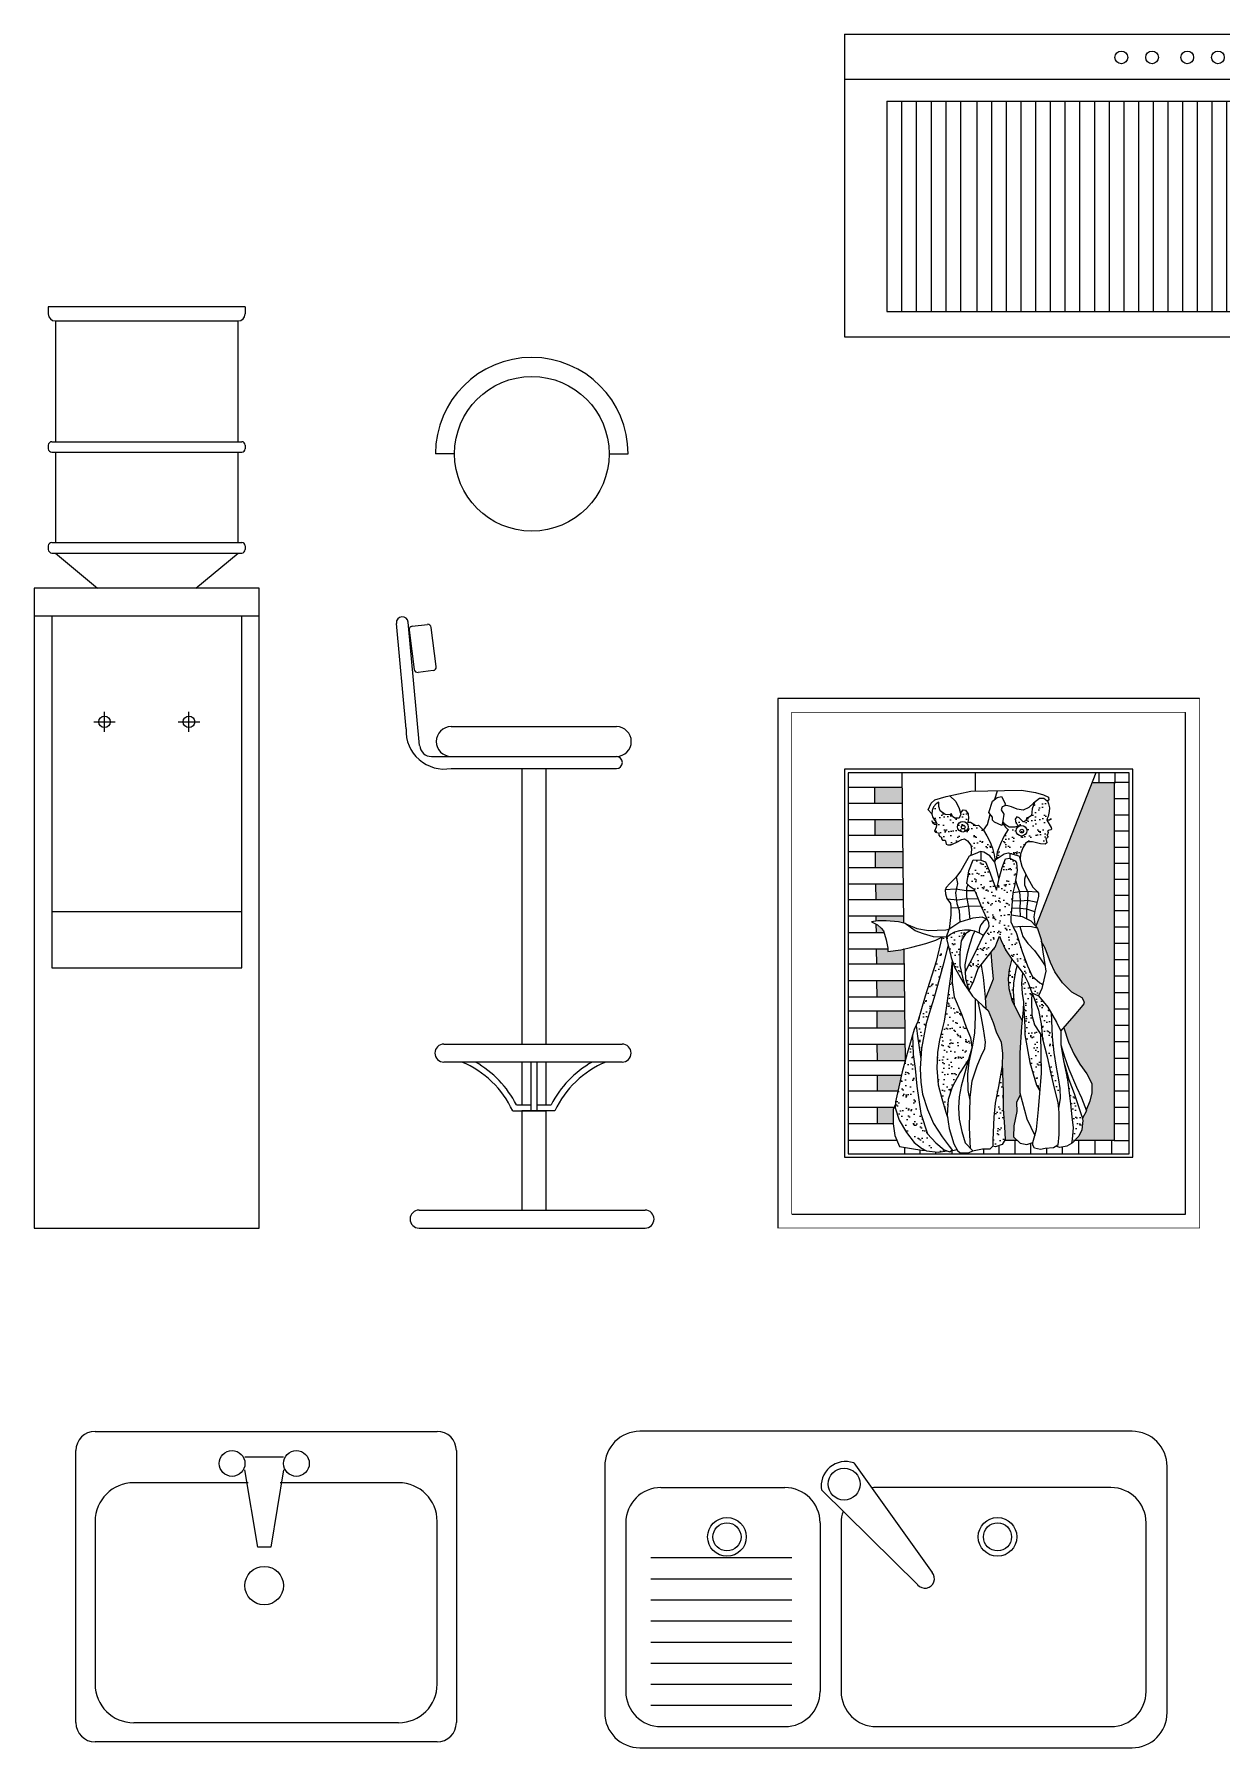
# Model space of a CAD drawing. Header units: millimetres. Extents: x 351279 to 387190, y -1289537 to -1277077.
# Drawn here: x 362639 to 364328, y -1282506 to -1280069 of the extents above; entities that cross this region are included whole.
import ezdxf

# ---------------------------------------------------------------- set-up
doc = ezdxf.new("R2010")
doc.units = ezdxf.units.MM
doc.header["$LTSCALE"] = 20
for name, color, linetype in [('3', 3, 'Continuous'), ('7', 35, 'Continuous'), ('LAYER1', 5, 'Continuous')]:
    doc.layers.add(name, color=color, linetype=linetype)

# ---------------------------------------------------------------- blocks, each defined once
blk = doc.blocks.new('ewqrewqttt')
at = {"layer": 'LAYER1', "color": 8}
for p, q in [((80867.3, 46342.7), (80853.4, 46492.8)), ((80886.5, 46318.9), (80870.4, 46494.4)), ((80871.7, 46483.2), (80878.7, 46427.4)), ((80876, 46488.8), (80897.5, 46491.4)), ((80910, 46431.3), (80903, 46487.1)), ((80905.7, 46425.7), (80884.2, 46423)), ((80931.4, 46345.9), (81166.4, 46345.9)), ((80903.5, 46303.4), (81166.4, 46303.4)), ((80931.4, 46303.4), (81166.4, 46303.4)), ((80931.4, 46286.4), (81166.4, 46286.4)), ((81031.9, 46286.4), (81031.9, 45894.5)), ((81065.9, 46286.4), (81065.9, 45894.5)), ((80921.1, 45894.5), (81174.5, 45894.5)), ((80921.1, 45869), (81174.5, 45869)), ((81031.9, 45869), (81031.9, 45808)), ((81045, 45799.5), (81045, 45869)), ((81053.5, 45799.5), (81053.5, 45869)), ((81065.9, 45869), (81065.9, 45808)), ((81018.9, 45799.5), (81065.9, 45799.5)), ((81024.2, 45808), (81045, 45808)), ((81079, 45799.5), (81031.9, 45799.5)), ((81031.9, 45799.5), (81031.9, 45658.3)), ((81053.5, 45808), (81073.7, 45808)), ((81065.9, 45799.5), (81065.9, 45658.3)), ((80885.7, 45658.3), (81207.1, 45658.3)), ((80885.7, 45632.8), (81207.1, 45632.8))]:
    blk.add_line(p, q, dxfattribs=at)
for centre, radius, start, end in [((80861.9, 46493.6), 8.5, 5.2661, 185.2661), ((80876.6, 46483.8), 4.96, 97.1206, 187.1206), ((80898.1, 46486.5), 4.96, 7.1206, 97.1206), ((80883.6, 46428), 4.96, 187.1206, 277.1206), ((80905.1, 46430.6), 4.96, 277.1206, 7.1206), ((80921.6, 46340), 54.4, 177.1496, 280.3865), ((80931.4, 46324.7), 21.2, 90, 270), ((80931.4, 46324.7), 21.2, 90, 270), ((81166.4, 46324.7), 21.2, 270, 90), ((80903.5, 46320.4), 17, 185.2661, 270), ((81166.4, 46294.9), 8.5, 270, 90), ((80921.1, 45881.7), 12.8, 90, 270), ((81174.5, 45881.7), 12.8, 270, 90), ((80893.9, 45741.8), 137.6, 24.7792, 67.4997), ((80893.9, 45741.8), 146.1, 26.9303, 60.4752), ((81203.9, 45741.8), 146.1, 119.5248, 153.0697), ((81203.9, 45741.8), 137.6, 112.5003, 155.2208), ((80885.7, 45645.6), 12.8, 90, 270), ((81207.1, 45645.6), 12.8, 270, 90)]:
    blk.add_arc(centre, radius, start, end, dxfattribs=at)
blk = doc.blocks.new('rewtrewtry')
at = {"layer": '3'}
h = blk.add_hatch(dxfattribs=at)
h.set_pattern_fill('AR-SAND', color=8, scale=5, style=0)
h.set_pattern_definition([(37.5, (81654.441, 46194.2775), (-0.314967, 9.63412), [0, -7.6, 0, -8.5, 0, -8.125]), (7.5, (81654.441, 46194.278), (8.84888, 14.11073), [0, -4.1, 0, -6.85, 0, -2.625]), (327.5, (81648.291, 46194.2775), (15.57071, 0.028295), [0, -2.5, 0, -9, 0, -11.75]), (317.5, (81648.29, 46194.278), (15.03063, 4.38838), [0, -1.25, 0, -5.9, 0, -6.75])])
h.paths.add_polyline_path([(82447.4, 46690.2), (82449.7, 46687), (82455, 46671.2), (82455.3, 46669), (82460.8, 46659), (82468.2, 46638.4), (82474.5, 46625.2), (82485.6, 46609.4), (82498.8, 46596.2), (82513.6, 46588.3), (82515.7, 46584.1), (82516.8, 46580.4), (82514.6, 46577.7), (82502, 46562.4), (82487.1, 46545.5), (82493.9, 46525), (82501.7, 46508.4), (82510.3, 46493.7), (82519.8, 46479.9), (82524.7, 46471), (82527, 46466.1), (82527.3, 46453.2), (82524.4, 46441.4), (82519.2, 46428.3), (82519.4, 46427.7), (82513.6, 46416.2), (82514.1, 46413.5), (82513, 46400.3), (82508.8, 46391.3), (82503.3, 46385.4), (82558.9, 46385.4), (82558.9, 46894.5), (82527.3, 46894.5)])
h.paths.add_polyline_path([(82391.2, 46539.6), (82398, 46524.9), (82400.3, 46509.1), (82399.8, 46495.2), (82401.1, 46454.1), (82401.1, 46430.4), (82402.7, 46404.5), (82403.8, 46385.4), (82421, 46385.4), (82415.9, 46390.3), (82416.4, 46406.1), (82420.6, 46426.7), (82420.1, 46439.3), (82425.5, 46450.7), (82424.8, 46453.1), (82424.8, 46510.1), (82427, 46547), (82427.9, 46555.3), (82425.9, 46560.2), (82413.8, 46583.4), (82409, 46601.4), (82407.9, 46615.1), (82409.5, 46628.3), (82413.3, 46643.7), (82404.4, 46656.5), (82398.1, 46669.8), (82395.6, 46676.1), (82393.2, 46668.8), (82389.7, 46660.4), (82385.5, 46654.8), (82383.7, 46652.6), (82385, 46634.7), (82386.7, 46614.9), (82383.3, 46606.4), (82375.6, 46586.5), (82376.6, 46573.1), (82379.9, 46570.2), (82386.7, 46553.2)])
h.paths.add_polyline_path([(82244.6, 46408.8), (82244.6, 46429.3), (82245.7, 46432.1), (82221.7, 46432.1), (82221.7, 46408.8)])
h.paths.add_polyline_path([(82256.5, 46477.9), (82221.6, 46477.9), (82221.6, 46455.4), (82251.4, 46455.4)])
h.paths.add_polyline_path([(82261.3, 46498.5), (82261.1, 46521.9), (82221.5, 46521.9), (82221.6, 46498.5)])
h.paths.add_polyline_path([(82260.8, 46545.2), (82260.6, 46569.4), (82221.4, 46569.4), (82221.5, 46545.2)])
h.paths.add_polyline_path([(82221, 46612.5), (82221.2, 46589.2), (82260.4, 46589.2), (82260.1, 46612.5)])
h.paths.add_polyline_path([(82237.2, 46654.1), (82237.2, 46657.4), (82220.5, 46657.4), (82220.7, 46635.9), (82259.9, 46635.9), (82259.7, 46657.4), (82259.5, 46657.4), (82255.5, 46656.4)])
h.paths.add_polyline_path([(82219.9, 46704.1), (82220, 46697.3), (82222.9, 46697.8), (82234.5, 46697.8), (82252.3, 46696.4), (82259.3, 46694.4), (82259.2, 46704.1)])
h.paths.add_polyline_path([(82220.2, 46680.7), (82231.7, 46680.7), (82230.9, 46683.5), (82227.4, 46687.1), (82222.5, 46692), (82220.1, 46693.2)])
h.paths.add_polyline_path([(82219.4, 46749.8), (82219.7, 46727.4), (82258.9, 46727.4), (82258.7, 46749.8)])
h.paths.add_polyline_path([(82258.4, 46773.2), (82258.2, 46795.6), (82218.9, 46795.6), (82219.2, 46773.2)])
h.paths.add_polyline_path([(82218.4, 46841.4), (82218.6, 46819), (82258, 46819), (82257.7, 46841.4)])
h.paths.add_polyline_path([(82257.5, 46864.7), (82257.2, 46887.3), (82217.9, 46887.3), (82218.1, 46864.7)])
h = blk.add_hatch(dxfattribs=at)
h.set_pattern_fill('AR-SAND', color=8, scale=8.333333, style=0)
h.set_pattern_definition([(37.5, (81527.376, 45235.964), (-0.524945, 16.056865), [0, -12.66667, 0, -14.16667, 0, -13.54167]), (7.5, (81527.376, 45235.964), (14.74814, 23.51788), [0, -6.83333, 0, -11.41667, 0, -4.375]), (327.5, (81517.126, 45235.964), (25.95118, 0.04716), [0, -4.16667, 0, -15, 0, -19.58333]), (317.5, (81517.126, 45235.964), (25.05106, 7.31396), [0, -2.08333, 0, -9.83333, 0, -11.25])])
h.paths.add_polyline_path([(82319, 46811.5), (82319.6, 46809.1), (82320, 46806.9), (82322.4, 46805.6), (82326.6, 46805.8), (82334.4, 46809.3), (82342, 46813.5), (82346, 46814.5), (82350.1, 46811.5), (82354.9, 46805.2), (82356.2, 46799.1), (82355.2, 46790.7), (82361.1, 46793.2), (82369.1, 46796.4), (82369.1, 46796.2), (82373.6, 46795.4), (82382, 46790), (82389, 46781.3), (82389.5, 46783.2), (82388.2, 46791.4), (82385.8, 46801.1), (82382.4, 46809.7), (82377.7, 46818.7), (82373.1, 46826.7), (82366, 46833.8), (82362, 46833.3), (82354.4, 46838.2), (82350.8, 46838.2), (82351.7, 46843.1), (82351.3, 46849.8), (82347.3, 46855.1), (82344.2, 46855.6), (82340.2, 46850.7), (82340.6, 46849.4), (82338.4, 46843.6), (82332.1, 46843.6), (82329, 46846.2), (82327.7, 46849.8), (82325.4, 46848.5), (82318.3, 46848.9), (82311.6, 46854.3), (82309.4, 46860.5), (82309.4, 46866.3), (82305.5, 46864), (82302, 46860), (82300, 46854.4), (82299.6, 46849.4), (82300.9, 46844.8), (82303.3, 46840.7), (82305.9, 46837.8), (82306.1, 46837.2, 0.000103), (82306.1, 46837.2, -0.000103), (82306.1, 46837.2), (82306.5, 46835.9), (82305.5, 46830.9), (82303.5, 46825.2), (82304.8, 46823.7), (82306.8, 46823.3), (82309.2, 46822.6), (82309.4, 46821.7), (82309.4, 46819.3), (82310.9, 46817.6), (82313.5, 46816.7), (82313.5, 46814.3), (82314.6, 46812.4), (82317.4, 46812.6), (82318.3, 46812.2)])
h.paths.add_polyline_path([(82397.2, 46807.1), (82392.7, 46795.5), (82390.9, 46785.1), (82402.4, 46793.1), (82407.9, 46794.5), (82423.1, 46790), (82424.1, 46788.2), (82425.1, 46784.7), (82425.6, 46792.3), (82429.1, 46801.7), (82432.7, 46807.8), (82435.7, 46810.1), (82442.6, 46810.1), (82454.2, 46807.1), (82460.8, 46806.5), (82462.9, 46808.4), (82461.9, 46814.8), (82464.2, 46815.7), (82464.4, 46817.6), (82463, 46819.3), (82464.7, 46821.3), (82465.1, 46823.2), (82464, 46824.5), (82464.9, 46826), (82468.8, 46827.1), (82469.8, 46828.2), (82469.4, 46830.3), (82463, 46840.8), (82463.6, 46843.4), (82464.9, 46846), (82466.6, 46853), (82466.8, 46858.4), (82465.4, 46864.1), (82464.1, 46868.4), (82463.6, 46868.1), (82459.1, 46871.6), (82452.9, 46871.6), (82445.6, 46866.2), (82442.2, 46856.9), (82441.3, 46847.6), (82436.4, 46844), (82434.6, 46844), (82433.3, 46840), (82429.7, 46838.7), (82423.9, 46844), (82420.4, 46845.4), (82418.1, 46842.2), (82419, 46836.9), (82422.6, 46832.9), (82417.7, 46830.7), (82409.7, 46831.1), (82403.9, 46834.7), (82401.2, 46838.2), (82399.9, 46836.4), (82404.3, 46830.7), (82407.4, 46828), (82408.3, 46827.5), (82402.5, 46818.6)])
h.paths.add_polyline_path([(82419.5, 46825.8, -1), (82434.6, 46825.8, -1)], flags=16)
h.paths.add_polyline_path([(82424.8, 46825.3, -1), (82430.2, 46825.3, -1)], flags=0)
h.paths.add_polyline_path([(82359.6, 46742.2), (82362.7, 46736.6), (82370.4, 46717.8), (82380.6, 46695), (82380.9, 46690.1), (82379.2, 46685.6), (82372.2, 46675.4), (82360.6, 46651), (82347.1, 46624.6), (82347.6, 46615.5), (82352.3, 46598), (82352.4, 46597.8), (82359.2, 46612.5), (82365.5, 46630), (82371.5, 46637.3), (82385.5, 46654.8), (82389.7, 46660.4), (82393.2, 46668.8), (82395.6, 46676.1), (82398.1, 46669.8), (82404.4, 46656.5), (82414.5, 46641.9), (82422.2, 46632.4), (82431.3, 46619.8), (82436.6, 46609.3), (82441.9, 46595.2), (82451.3, 46590.9), (82456, 46601.5), (82457.3, 46607.2), (82453.4, 46609.7), (82442.2, 46619.1), (82435.5, 46633.5), (82428.2, 46654.1), (82419.4, 46681), (82417, 46684.9), (82411.7, 46696.4), (82412.1, 46702), (82413.1, 46713.2), (82414.9, 46738.2), (82415, 46738.2), (82417.3, 46747.1), (82420.8, 46769.5), (82420.1, 46780), (82418, 46783.2), (82410.3, 46786.6), (82404.4, 46786), (82399.5, 46773.7), (82395.6, 46759.7), (82391.4, 46741.5), (82386.9, 46753.8), (82381.3, 46769.2), (82376, 46781.4), (82369.1, 46783.8), (82358.5, 46784.5), (82352.2, 46768.8), (82349.4, 46751), (82354, 46746.1)])
h.paths.add_polyline_path([(82327.3, 46645.4), (82331.8, 46631.9), (82343.7, 46610.9), (82346.7, 46606.3), (82343.1, 46617.7), (82339.2, 46634.1), (82339.2, 46652.8), (82341.4, 46669.2), (82347.6, 46679.4), (82355.2, 46684.4, 0.224142), (82320.2, 46674.2)])
h.paths.add_polyline_path([(82289.9, 46590.6), (82279.7, 46554.4), (82277.4, 46549.3), (82279.2, 46533.9), (82281.4, 46517.7), (82283.9, 46501.4), (82284.8, 46515.9), (82291.6, 46551.5), (82295.6, 46565.7), (82302.4, 46587.2), (82307.5, 46605.8), (82316.5, 46638.6), (82322.8, 46663.4), (82320.1, 46674.6), (82314.9, 46674.7), (82313.6, 46674.1), (82305.8, 46639.8)])
h.paths.add_polyline_path([(82348.2, 46546.4), (82342, 46564), (82331.2, 46589.4), (82328.4, 46609.8), (82328.4, 46640.3), (82326.7, 46622.2), (82319.9, 46573.6), (82317.1, 46554.9), (82310.3, 46528.3), (82307.5, 46510.2), (82306.9, 46488.2), (82308.6, 46464.4), (82313.7, 46445.2), (82319.3, 46425.4), (82322.2, 46417.1), (82321.6, 46421.4), (82322.7, 46443.5), (82328.4, 46461), (82339.2, 46481.4), (82351.6, 46500.6), (82356.5, 46518), (82354.4, 46531.7)])
h.paths.add_polyline_path([(82278, 46462.7), (82275.7, 46487.6), (82272.9, 46507.4), (82272.3, 46535.3), (82264.4, 46509.1), (82257.6, 46483.1), (82248, 46440.1), (82247.4, 46431.6), (82253.1, 46414.1), (82263.3, 46396.5), (82274.6, 46382.4), (82284.8, 46374.5), (82292.2, 46370.5), (82308.6, 46368.8), (82321.3, 46370.7), (82317.1, 46372.2), (82305.2, 46381.8), (82293.3, 46394.8), (82283.7, 46423.7)])
h.paths.add_polyline_path([(82401.1, 46430.4), (82401.1, 46454.1), (82399.8, 46495.2), (82399.7, 46492.1), (82394.6, 46462.1), (82389.5, 46438.4), (82387.8, 46418.6), (82386.1, 46385.8), (82386.1, 46377.1), (82390, 46376.5), (82399.5, 46379.7), (82403.7, 46386.6), (82402.7, 46404.5)])
h.paths.add_polyline_path([(82454.4, 46536.7), (82452.8, 46539.1), (82445.4, 46549.7), (82441.7, 46563.4), (82441.2, 46582.9), (82441.7, 46595.6), (82436.6, 46609.3), (82431.3, 46619.8), (82428.5, 46623.8), (82427, 46608.8), (82428, 46594.5), (82430.1, 46582.4), (82430, 46579.9), (82431.7, 46547), (82431.7, 46535.4), (82439.1, 46496.3), (82448.6, 46464.1), (82453.4, 46455.6), (82455.5, 46481)])
h.paths.add_polyline_path([(82407.9, 46615.1), (82409, 46601.4), (82413.8, 46583.4), (82416.8, 46577.5), (82415.3, 46597.7), (82415.9, 46609.3), (82419, 46627.8), (82421, 46634), (82414.5, 46641.9), (82413.3, 46643.7), (82409.5, 46628.3)])
h.paths.add_polyline_path([(82469.2, 46567.1), (82464.5, 46575.1), (82451.3, 46590.9), (82442.3, 46595), (82451.3, 46570.8), (82454.9, 46551.2), (82457.1, 46530.1), (82463.4, 46504.3), (82468.7, 46480), (82474, 46457.8), (82478.7, 46439.3), (82479.6, 46431.1), (82481.9, 46445.1), (82481.4, 46459.4), (82479.2, 46474.2), (82476.6, 46489.5), (82472.9, 46510.6), (82470.8, 46532.8)])
h.paths.add_polyline_path([(82500.4, 46403.5), (82499.3, 46387.1), (82498.5, 46382.2), (82499.8, 46381.8), (82508.8, 46391.3), (82513, 46400.3), (82514.1, 46413.5), (82513, 46419.3), (82502, 46452), (82494.6, 46472.1), (82486.6, 46498.5), (82492.4, 46472.1), (82496.7, 46437.2), (82498.8, 46418.8)])
at = {"layer": '3', "color": 8}
for p, q in [((82257.2, 46887.3), (82180.9, 46887.3)), ((82580.4, 46894.3), (82558.9, 46894.3)), ((82257.5, 46864.7), (82180.4, 46864.7)), ((82580.4, 46871.4), (82558.9, 46871.4)), ((82257.7, 46841.4), (82180.4, 46841.4)), ((82580.4, 46848.1), (82558.9, 46848.1)), ((82258, 46819), (82180.4, 46819)), ((82580.4, 46825.2), (82558.9, 46825.2)), ((82258.2, 46795.6), (82180.4, 46795.6)), ((82580.4, 46801.9), (82558.9, 46801.9)), ((82258.4, 46773.2), (82180.4, 46773.2)), ((82580.4, 46779), (82558.9, 46779)), ((82258.7, 46749.8), (82180.4, 46749.8)), ((82580.4, 46756.5), (82558.9, 46756.5)), ((82258.9, 46727.4), (82180.4, 46727.4)), ((82580.4, 46733.6), (82558.9, 46733.6)), ((82259.2, 46704.1), (82180.4, 46704.1)), ((82580.4, 46712.1), (82558.9, 46712.1)), ((82231.7, 46680.7), (82180.4, 46680.7)), ((82580.4, 46688.8), (82558.9, 46688.8)), ((82580.4, 46665.4), (82558.9, 46665.4)), ((82237.2, 46657.4), (82180.4, 46657.4)), ((82259.7, 46657.4), (82259.5, 46657.4)), ((82580.4, 46642.1), (82558.9, 46642.1)), ((82259.9, 46635.9), (82180.4, 46635.9)), ((82580.4, 46618.8), (82558.9, 46618.8)), ((82260.1, 46612.5), (82180.4, 46612.5)), ((82580.4, 46595.4), (82558.9, 46595.4)), ((82260.4, 46589.2), (82180.4, 46589.2)), ((82260.6, 46569.4), (82180.4, 46569.4)), ((82580.4, 46572.1), (82558.9, 46572.1)), ((82260.8, 46545.2), (82180.4, 46545.2)), ((82580.4, 46548.8), (82558.9, 46548.8)), ((82261.1, 46521.9), (82180.4, 46521.9)), ((82580.4, 46525.4), (82558.9, 46525.4)), ((82261.3, 46498.5), (82180.4, 46498.5)), ((82580.4, 46502.1), (82558.9, 46502.1)), ((82256.5, 46477.9), (82180.4, 46477.9)), ((82580.4, 46478.8), (82558.9, 46478.8)), ((82251.4, 46455.4), (82180.4, 46455.4)), ((82580.4, 46455.4), (82558.9, 46455.4)), ((82245.7, 46432.1), (82180.4, 46432.1)), ((82580.4, 46432.1), (82558.9, 46432.1)), ((82244.6, 46408.8), (82180.4, 46408.8)), ((82580.4, 46408.8), (82558.9, 46408.8))]:
    blk.add_line(p, q, dxfattribs=at)
for points in [[(82175.4, 46361.4), (82585.4, 46361.4), (82585.4, 46913.4), (82175.4, 46913.4)], [(82180.4, 46366.4), (82580.4, 46366.4), (82580.4, 46908.4), (82180.4, 46908.4)]]:
    blk.add_lwpolyline(points, close=True, dxfattribs=at)
for points in [[(82217.9, 46887.3), (82218.1, 46864.7)], [(82257, 46908.4), (82259.3, 46694.4)], [(82361.3, 46908.4), (82361.3, 46882)], [(82532.8, 46908.4), (82447.4, 46690.2)], [(82527.3, 46894.5), (82558.9, 46894.5), (82558.9, 46385.4), (82503.3, 46385.4)], [(82537.2, 46907.7), (82537.2, 46894.5)], [(82560, 46907.7), (82560, 46893.5)], [(82299.6, 46849.8), (82294.3, 46855.6), (82298.7, 46864.9), (82303.6, 46869.8), (82320.1, 46874.7), (82354.9, 46881.9), (82427, 46883.6), (82447.1, 46880.1), (82458.2, 46877), (82465.4, 46873.4), (82466.2, 46869.4), (82465.4, 46869.4), (82463.6, 46868.1), (82459.1, 46871.6), (82452.9, 46871.6), (82444, 46864.9), (82437.7, 46858.7), (82429.3, 46855.1), (82420.8, 46856.5), (82412.8, 46859.6), (82406.1, 46861.8), (82403.4, 46861.4)], [(82309.4, 46866.3), (82305.5, 46864), (82302, 46860), (82300, 46854.4), (82299.6, 46849.4), (82300.9, 46844.8), (82303.3, 46840.7), (82305.9, 46837.8), (82306.5, 46835.9), (82305.5, 46830.9), (82303.5, 46825.2), (82304.8, 46823.7), (82306.8, 46823.3), (82309.2, 46822.6), (82309.4, 46821.7), (82309.4, 46819.3), (82310.9, 46817.6), (82313.5, 46816.7), (82313.5, 46814.3), (82314.6, 46812.4), (82317.4, 46812.6), (82318.3, 46812.2), (82319, 46811.5), (82319.6, 46809.1), (82320, 46806.9), (82322.4, 46805.6), (82326.6, 46805.8), (82334.4, 46809.3), (82342, 46813.5), (82346, 46814.5), (82350.1, 46811.5), (82354.9, 46805.2), (82356.2, 46799.1), (82355.2, 46790.7)], [(82325.4, 46875.6), (82333.5, 46867.6), (82338.4, 46857.4), (82340.6, 46849.4), (82338.4, 46843.6), (82332.1, 46843.6), (82329, 46846.2), (82327.7, 46849.8), (82325.4, 46848.5), (82318.3, 46848.9), (82311.6, 46854.3), (82309.4, 46860.5), (82309.4, 46866.3)], [(82403.4, 46861.4), (82399.4, 46860), (82398.1, 46855.6), (82402.1, 46849.4), (82400.7, 46840), (82399, 46833.3), (82388.7, 46838.2), (82386, 46840.9), (82386, 46844.9), (82380.7, 46851.6), (82386, 46868.1), (82392.3, 46873), (82398.5, 46874.7), (82403.9, 46864.5), (82403.4, 46861.4)], [(82392.3, 46881.9), (82388.6, 46870.1)], [(82445.6, 46866.2), (82442.2, 46856.9), (82441.3, 46847.6), (82436.4, 46844), (82434.6, 46844), (82433.3, 46840), (82429.7, 46838.7), (82423.9, 46844), (82420.4, 46845.4), (82418.1, 46842.2), (82419, 46836.9), (82422.6, 46832.9), (82417.7, 46830.7), (82409.7, 46831.1), (82403.9, 46834.7), (82401.2, 46838.2), (82399.9, 46836.4), (82404.3, 46830.7), (82407.4, 46828), (82408.3, 46827.5), (82402.5, 46818.6), (82397.2, 46807.1), (82392.7, 46795.5), (82390.9, 46785.1)], [(82464.1, 46868.4), (82465.4, 46864.1), (82466.8, 46858.4), (82466.6, 46853), (82464.9, 46846), (82463.6, 46843.4), (82463, 46840.8), (82469.4, 46830.3), (82469.8, 46828.2), (82468.8, 46827.1), (82464.9, 46826), (82464, 46824.5), (82465.1, 46823.2), (82464.7, 46821.3), (82463, 46819.3), (82464.4, 46817.6), (82464.2, 46815.7), (82461.9, 46814.8), (82462.9, 46808.4), (82460.8, 46806.5), (82454.2, 46807.1), (82442.6, 46810.1), (82435.7, 46810.1), (82432.7, 46807.8), (82429.1, 46801.7), (82425.6, 46792.3), (82425.1, 46784.7)], [(82218.4, 46841.4), (82218.6, 46819)], [(82340.2, 46850.7), (82344.2, 46855.6), (82347.3, 46855.1), (82351.3, 46849.8), (82351.7, 46843.1), (82350.8, 46838.2), (82354.4, 46838.2), (82362, 46833.3), (82366, 46833.8), (82373.1, 46826.7), (82378.9, 46834.7), (82382.5, 46848.9)], [(82373.1, 46826.7), (82377.7, 46818.7), (82382.4, 46809.7), (82385.8, 46801.1), (82388.2, 46791.4), (82389.5, 46783.2)], [(82218.9, 46795.6), (82219.2, 46773.2)], [(82395.1, 46757.1), (82389.2, 46781.1), (82382, 46790), (82373.6, 46795.4), (82368.7, 46796.3), (82361.1, 46793.2), (82352.6, 46789.6), (82346.8, 46779.8), (82340.6, 46768.7), (82333, 46758.9), (82325.4, 46750.9), (82320.1, 46745.1), (82318.3, 46741.5), (82318.8, 46736.2), (82321, 46729.5), (82326.3, 46722.4), (82326.8, 46717), (82326.8, 46706.3), (82324.2, 46685.7)], [(82369.1, 46796.2), (82369.1, 46783.8)], [(82389, 46781.3), (82389.8, 46784.3), (82402.4, 46793.1), (82407.9, 46794.5), (82423.1, 46790), (82424.1, 46788.2), (82427.8, 46775.2), (82433.9, 46762.4), (82443.4, 46745.6), (82449.5, 46739.3), (82451.3, 46736.9), (82451.5, 46732.4), (82447.5, 46717.4), (82445.9, 46712.1), (82444.8, 46703.4), (82446.3, 46692.9), (82447.4, 46690.2)], [(82410.5, 46793.7), (82410.3, 46786.6)], [(82347.1, 46624.6), (82360.6, 46651), (82372.2, 46675.4), (82379.2, 46685.6), (82380.9, 46690.1), (82380.6, 46695), (82370.4, 46717.8), (82362.7, 46736.6), (82359.6, 46742.2), (82354, 46746.1), (82349.4, 46751), (82352.2, 46768.8), (82358.5, 46784.5), (82369.1, 46783.8), (82376, 46781.4), (82381.3, 46769.2), (82386.9, 46753.8), (82391.4, 46741.5), (82395.6, 46759.7), (82399.5, 46773.7), (82404.4, 46786), (82410.3, 46786.6), (82418, 46783.2), (82420.1, 46780), (82420.8, 46769.5), (82417.3, 46747.1), (82414.9, 46737.7), (82413.1, 46713.2), (82412.1, 46702), (82411.7, 46696.4), (82417, 46684.9), (82419.4, 46681), (82428.2, 46654.1), (82435.5, 46633.5), (82442.2, 46619.1), (82453.4, 46609.7), (82457.3, 46607.2)], [(82433.3, 46763.4), (82431.5, 46757), (82431.5, 46749), (82436.1, 46737.9), (82435.7, 46726.3), (82434.3, 46714.4), (82434.3, 46700.6)], [(82219.4, 46749.8), (82219.7, 46727.4)], [(82318.7, 46742.3), (82333.4, 46743.2), (82349, 46741), (82360.3, 46741)], [(82334.2, 46760.4), (82336.1, 46750.8), (82333, 46737.4), (82335.2, 46722.3), (82338.3, 46712.5), (82339.2, 46696)], [(82351, 46749.3), (82349, 46744.1), (82349, 46731.7), (82351.7, 46717), (82353.5, 46699.6)], [(82415, 46738.2), (82424.6, 46739.5), (82435.3, 46739.9), (82449.7, 46738.7)], [(82418.6, 46755.3), (82421.1, 46748), (82424.2, 46738.7), (82425.4, 46726.5), (82424.6, 46714.8), (82425, 46704.2)], [(82321.4, 46729), (82336.1, 46727.6), (82349.5, 46729.4), (82365.9, 46728.9)], [(82326.8, 46716), (82337, 46716.5), (82351.7, 46719.2), (82370.1, 46718.7)], [(82413.3, 46716), (82424.6, 46715.6), (82434.1, 46714.8), (82445.7, 46711)], [(82414.1, 46726.7), (82425.6, 46726.1), (82435.9, 46727.1), (82449.3, 46724.2)], [(82378, 46700), (82371.3, 46703.1), (82357.9, 46701.3), (82339.2, 46696), (82323.6, 46685.3), (82320.1, 46674.6), (82301.8, 46675.1), (82287.5, 46679.1), (82275.9, 46683.5), (82261.7, 46693.8), (82252.3, 46696.4), (82234.5, 46697.8), (82222.9, 46697.8), (82213.6, 46696.4), (82222.5, 46692), (82227.4, 46687.1), (82230.9, 46683.5), (82234.5, 46670.6), (82237.2, 46659), (82237.2, 46654.1), (82255.5, 46656.4), (82271, 46660.4), (82291.1, 46665.3), (82305.4, 46670.2), (82314.9, 46674.7)], [(82219.9, 46704.1), (82220, 46697.3)], [(82220.1, 46693.2), (82220.2, 46680.7)], [(82262.6, 46693.3), (82278.2, 46686.6), (82294.7, 46684), (82319.6, 46684.8), (82324.2, 46685.7)], [(82412.5, 46706.1), (82428, 46703.9), (82440.2, 46697.5), (82447, 46690.7), (82449.7, 46687), (82455, 46671.2), (82457.6, 46653.7), (82460.2, 46635.8), (82461.8, 46626.3), (82456, 46601.5), (82451.3, 46590.9), (82464.5, 46575.1), (82477.1, 46553.5), (82483, 46540.8), (82502, 46562.4), (82514.6, 46577.7), (82516.8, 46580.4), (82515.7, 46584.1), (82513.6, 46588.3), (82498.8, 46596.2), (82485.6, 46609.4), (82474.5, 46625.2), (82468.2, 46638.4), (82460.8, 46659), (82455.3, 46669)], [(82415.1, 46689.1), (82428.6, 46690.2), (82441.2, 46689.6), (82449.2, 46687.5)], [(82424.9, 46689.6), (82429.1, 46675.4), (82435.9, 46665.3), (82445.5, 46655.3), (82453.9, 46643.7), (82460.6, 46633.7)], [(82313.6, 46674.1), (82305.8, 46639.8), (82289.9, 46590.6), (82279.7, 46554.4), (82274.6, 46543), (82264.4, 46509.1), (82257.6, 46483.1), (82248, 46440.1), (82247.4, 46431.6), (82253.1, 46414.1), (82263.3, 46396.5), (82274.6, 46382.4), (82284.8, 46374.5), (82292.2, 46370.5), (82308.6, 46368.8), (82321.3, 46370.7)], [(82320.1, 46674.6), (82327.3, 46645.4), (82331.8, 46631.9), (82343.7, 46610.9), (82357.3, 46590.6), (82372, 46577), (82379.9, 46570.2), (82386.7, 46553.2), (82391.2, 46539.6), (82398, 46524.9), (82400.3, 46509.1), (82399.7, 46492.1), (82394.6, 46462.1), (82389.5, 46438.4), (82387.8, 46418.6), (82386.1, 46385.8), (82386.1, 46377.3), (82382.2, 46372.8), (82371.4, 46372.8), (82357.3, 46369.9), (82357.1, 46370.1)], [(82355.2, 46684.4), (82347.6, 46679.4), (82341.4, 46669.2), (82339.2, 46652.8), (82339.2, 46634.1), (82343.1, 46617.7), (82346.7, 46606.3)], [(82360.6, 46683.2), (82357.8, 46677.7), (82353.3, 46663), (82349.3, 46649.4), (82346.5, 46635.3), (82347.6, 46615.5), (82352.2, 46598.5)], [(82352.4, 46597.8), (82359.2, 46612.5), (82365.5, 46630), (82371.5, 46637.3), (82385.5, 46654.8), (82389.7, 46660.4), (82393.2, 46668.8), (82395.6, 46676.1), (82398.1, 46669.8), (82404.4, 46656.5), (82414.5, 46641.9), (82422.2, 46632.4), (82431.3, 46619.8), (82436.6, 46609.3), (82441.9, 46595.2), (82451.3, 46590.9)], [(82220.5, 46657.4), (82220.7, 46635.9)], [(82259.7, 46657.4), (82261.4, 46497.3)], [(82322.8, 46663.4), (82316.5, 46638.6), (82307.5, 46605.8), (82302.4, 46587.2), (82295.6, 46565.7), (82291.6, 46551.5), (82284.8, 46515.9), (82283.1, 46487.6), (82283.7, 46468.4), (82286.5, 46451.4), (82293.3, 46429.3), (82301.8, 46409.5), (82314.2, 46390.3), (82324.4, 46377.3), (82329, 46371.1), (82335.5, 46372.5)], [(82328.5, 46641.7), (82326.7, 46622.2), (82319.9, 46573.6), (82317.1, 46554.9), (82310.3, 46528.3), (82307.5, 46510.2), (82306.9, 46488.2), (82308.6, 46464.4), (82313.7, 46445.2), (82319.3, 46425.4), (82322.2, 46417.1)], [(82383.7, 46652.6), (82385, 46634.7), (82386.7, 46614.9), (82383.3, 46606.4), (82375.6, 46586.5)], [(82413.2, 46643.6), (82409.5, 46628.3), (82407.9, 46615.1), (82409, 46601.4), (82413.8, 46583.4), (82425.9, 46560.2), (82427.9, 46555.3)], [(82328.4, 46640.3), (82328.4, 46609.8), (82331.2, 46589.4), (82342, 46564), (82348.2, 46546.4), (82354.4, 46531.7), (82356.5, 46518)], [(82369.5, 46634.8), (82372.6, 46617.7), (82375.4, 46588.9), (82376.6, 46573.1)], [(82421, 46634), (82419, 46627.8), (82415.9, 46609.3), (82415.3, 46597.7), (82416.8, 46577.5)], [(82428.5, 46623.8), (82427, 46608.8), (82428, 46594.5), (82430.1, 46582.4), (82429.6, 46571.3), (82427, 46547), (82424.8, 46510.1), (82424.8, 46453.1), (82434.9, 46416.1), (82446.2, 46392.4)], [(82221, 46612.5), (82221.2, 46589.2)], [(82441.7, 46595.6), (82441.2, 46582.9), (82441.7, 46563.4), (82445.4, 46549.7), (82452.8, 46539.1), (82456.7, 46533.2)], [(82442.3, 46595), (82451.3, 46570.8), (82454.9, 46551.2), (82457.1, 46530.1), (82463.4, 46504.3), (82468.7, 46480), (82474, 46457.8), (82478.7, 46439.3), (82480.3, 46425.1), (82480.3, 46394), (82478.7, 46378.6), (82472.4, 46375), (82460.8, 46373.9), (82453.9, 46372.3), (82445.4, 46374.4), (82443.3, 46378.6), (82443.3, 46382.3)], [(82221.4, 46569.4), (82221.5, 46545.2)], [(82361.2, 46586.6), (82361.2, 46561.7), (82360.1, 46537.9), (82356.7, 46518.7), (82351.6, 46500.6), (82339.2, 46481.4), (82328.4, 46461), (82322.7, 46443.5), (82321.6, 46421.4), (82324.4, 46402.2), (82330.7, 46380.7), (82336.3, 46371.1), (82339.7, 46367.7), (82352.7, 46368.2), (82357.8, 46370.5)], [(82354.4, 46374.1), (82353.3, 46403.9), (82353.9, 46446.3), (82356.7, 46470.1), (82364.1, 46491.6), (82369.7, 46505.1), (82374.8, 46515.9), (82376, 46524.9), (82373.1, 46544.2), (82369.2, 46565.1), (82365.5, 46583)], [(82430, 46579.9), (82431.7, 46547), (82431.7, 46535.4), (82439.1, 46496.3), (82448.6, 46464.1), (82453.4, 46455.7)], [(82277.5, 46549), (82279.2, 46533.9), (82281.4, 46517.7), (82283.9, 46501.4)], [(82469.2, 46567.1), (82470.8, 46532.8), (82472.9, 46510.6), (82476.6, 46489.5), (82479.2, 46474.2), (82481.4, 46459.4), (82481.9, 46445.1), (82479.6, 46431.1)], [(82487.1, 46545.5), (82493.9, 46525), (82501.7, 46508.4), (82510.3, 46493.7), (82519.8, 46479.9), (82524.7, 46471), (82527, 46466.1), (82527.3, 46453.2), (82524.4, 46441.4), (82519.2, 46428.3)], [(82221.5, 46521.9), (82221.6, 46498.5)], [(82272.3, 46535.3), (82272.9, 46507.4), (82275.7, 46487.6), (82278, 46462.7), (82283.7, 46423.7), (82293.3, 46394.8), (82305.2, 46381.8), (82317.1, 46372.2), (82325, 46369.4), (82327.8, 46371.6)], [(82425.4, 46450.4), (82420.1, 46439.3), (82420.6, 46426.7), (82416.4, 46406.1), (82415.9, 46390.3), (82425.4, 46381.3), (82434.9, 46379.7), (82443.3, 46382.3), (82448.6, 46400.8), (82451.3, 46429.3), (82455.5, 46481), (82454.4, 46536.7)], [(82483, 46540.8), (82482.9, 46521.2), (82486.6, 46498.5), (82492.4, 46472.1), (82496.7, 46437.2), (82498.8, 46418.8), (82500.4, 46403.5), (82499.3, 46387.1), (82498.3, 46380.8), (82491.4, 46377.1), (82481.4, 46375.5), (82475.9, 46377)], [(82482.9, 46521.2), (82488.2, 46504.3), (82494.6, 46486.8), (82505.1, 46461), (82512.5, 46446.2), (82519.4, 46427.7), (82513.6, 46416.2)], [(82351.5, 46500.4), (82341.4, 46462.7), (82338.6, 46447.4), (82337.5, 46431.6), (82338.6, 46415.8), (82342, 46398.2), (82347.1, 46381.8), (82357.8, 46370.5)], [(82356.7, 46518.7), (82352.2, 46496.6), (82350.5, 46479.7), (82351, 46456.5), (82353.8, 46442.6)], [(82399.8, 46495.2), (82401.1, 46454.1), (82401.1, 46430.4), (82402.7, 46404.5), (82403.7, 46386.6), (82399.5, 46379.7), (82390, 46376.5), (82386, 46377.1)], [(82486.6, 46498.5), (82494.6, 46472.1), (82502, 46452), (82513, 46419.3), (82514.1, 46413.5), (82513, 46400.3), (82508.8, 46391.3), (82499.8, 46381.8), (82498.5, 46382.2)], [(82221.6, 46477.9), (82221.6, 46455.4)], [(82221.7, 46432.1), (82221.7, 46408.8)], [(82247.8, 46437.1), (82244.6, 46429.3), (82244.6, 46409), (82246.9, 46392.6), (82253.7, 46376.7), (82270.7, 46373.9), (82285.4, 46371.6), (82289.9, 46371.6)], [(82249.9, 46385.4), (82180.4, 46385.4)], [(82260.5, 46375.6), (82260.5, 46366.4)], [(82373, 46372.8), (82373, 46366.4)], [(82395, 46378.2), (82395, 46366.4)], [(82421, 46385.4), (82403, 46385.4)], [(82417.5, 46385.4), (82417.5, 46366.4)], [(82440, 46381.3), (82440, 46366.4)], [(82462.5, 46374.1), (82462.5, 46366.4)], [(82485, 46376), (82485, 46366.4)], [(82508.4, 46385.4), (82508.4, 46366.4)], [(82531.3, 46385.4), (82531.3, 46366.4)], [(82555.2, 46385.4), (82555.2, 46366.4)], [(82558.9, 46385.4), (82580.4, 46385.4)], [(82282.6, 46372.1), (82282.6, 46366.4)], [(82305, 46369.2), (82305, 46366.4)], [(82328, 46372.4), (82328, 46366.4)], [(82350.5, 46368.1), (82350.5, 46366.4)]]:
    blk.add_lwpolyline(points, dxfattribs=at)
for points in [[(82306.1, 46837.2, -0.431257), (82299.6, 46839.8, 0.42375), (82306.4, 46835, 1.910267)], [(82463.2, 46841.6, 0.385379), (82469.1, 46843.3, -0.353177), (82463.4, 46840.3, -0.353177)], [(82378, 46700, 0.315088), (82366.9, 46680.8, -1.502805)], [(82320.1, 46674.2, -0.349707), (82373.3, 46677, -0.349707)]]:
    blk.add_lwpolyline(points, format="xyb", dxfattribs=at)
for centre, radius in [((82343.7, 46831.5), 7.57), ((82344.2, 46831.1), 2.67), ((82427, 46825.8), 7.57), ((82427.5, 46825.3), 2.67)]:
    blk.add_circle(centre, radius, dxfattribs=at)
at = {"layer": '7', "color": 8, "const_width": 1}
for points in [[(82080.4, 46260.7), (82680.4, 46260.7), (82680.4, 47014.1)], [(82660.4, 46994.1), (82100.4, 46994.1), (82100.4, 46280.7)]]:
    blk.add_lwpolyline(points, dxfattribs=at)
at = {"layer": '7', "color": 8}
for points in [[(82680.4, 47014.1), (82080.4, 47014.1), (82080.4, 46260.7)], [(82100.4, 46280.7), (82660.4, 46280.7), (82660.4, 46994.1)]]:
    blk.add_lwpolyline(points, dxfattribs=at)
blk = doc.blocks.new('ewqrewqre')
at = {"color": 8}
for p, q in [((75847.3, 49513.6), (76333.7, 49513.6)), ((75819.9, 49099.3), (75819.9, 49486.2)), ((76115.3, 49477.1), (76060.4, 49477.1)), ((76361.2, 49486.2), (76361.2, 49099.3)), ((76078.7, 49349), (76060.4, 49458.8)), ((76115.3, 49458.8), (76097, 49349)), ((76065, 49440.5), (75902.2, 49440.5)), ((76278.9, 49440.5), (76110.7, 49440.5)), ((75847.3, 49385.6), (75847.3, 49154.1)), ((76333.7, 49154.1), (76333.7, 49385.6)), ((76097, 49349), (76078.7, 49349)), ((75902.2, 49099.3), (76278.9, 49099.3)), ((76333.7, 49071.8), (75847.3, 49071.8))]:
    blk.add_line(p, q, dxfattribs=at)
for centre, radius in [((76042.1, 49467.9), 18.3), ((76133.6, 49467.9), 18.3), ((76087.8, 49294.2), 27.4)]:
    blk.add_circle(centre, radius, dxfattribs=at)
for centre, radius, start, end in [((75847.3, 49486.2), 27.4, 90, 180), ((76333.7, 49486.2), 27.4, 0, 90), ((75902.2, 49385.6), 54.9, 90, 180), ((76278.9, 49385.6), 54.9, 0, 90), ((75902.2, 49154.1), 54.9, 180, 270), ((76278.9, 49154.1), 54.9, 270, 0), ((75847.3, 49099.3), 27.4, 180, 270), ((76333.7, 49099.3), 27.4, 270, 0)]:
    blk.add_arc(centre, radius, start, end, dxfattribs=at)
blk = doc.blocks.new('ewrewewqrq')
at = {"color": 8}
for p, q in [((77361.4, 49543.2), (76661.4, 49543.2)), ((76611.4, 49493.2), (76611.4, 49143.2)), ((76965.6, 49498.4), (77077, 49342.5)), ((77411.4, 49143.2), (77411.4, 49493.2)), ((76691.4, 49463.2), (76867.7, 49463.2)), ((76920, 49459.4), (77056.6, 49325)), ((77331.4, 49463.2), (76997.7, 49463.2)), ((76641.4, 49413.2), (76641.4, 49173.2)), ((76917.7, 49413.2), (76917.7, 49173.2)), ((76947.7, 49413.2), (76947.7, 49173.2)), ((77381.4, 49173.2), (77381.4, 49413.2)), ((76877.5, 49363.1), (76677.1, 49363.1)), ((76877.5, 49333.1), (76677.1, 49333.1)), ((76877.5, 49303.1), (76677.1, 49303.1)), ((76877.5, 49273.1), (76677.1, 49273.1)), ((76877.5, 49243.1), (76677.1, 49243.1)), ((76877.5, 49213.1), (76677.1, 49213.1)), ((76877.5, 49183.1), (76677.1, 49183.1)), ((76877.5, 49153.1), (76677.1, 49153.1)), ((76691.4, 49123.2), (76867.7, 49123.2)), ((76997.7, 49123.2), (77331.4, 49123.2)), ((76661.4, 49093.2), (77361.4, 49093.2))]:
    blk.add_line(p, q, dxfattribs=at)
for centre, radius in [((76951.9, 49468.2), 22.7), ((76785.3, 49393.1), 27.5), ((77170.1, 49393.1), 27.5), ((76785.3, 49393.1), 20), ((77170.1, 49393.1), 20)]:
    blk.add_circle(centre, radius, dxfattribs=at)
for centre, radius, start, end in [((76661.4, 49493.2), 50, 90, 180), ((77361.4, 49493.2), 50, 0, 90), ((76954, 49465.7), 34.6, 70.5271, 190.5271), ((76691.4, 49413.2), 50, 90, 180), ((76867.7, 49413.2), 50, 0, 90), ((76997.7, 49413.2), 50, 90, 97.6978), ((77331.4, 49413.2), 50, 0, 90), ((76997.7, 49413.2), 50, 161.1096, 180), ((77066.9, 49333.6), 13.5, 219.7378, 41.3163), ((76691.4, 49173.2), 50, 180, 270), ((76867.7, 49173.2), 50, 270, 0), ((76997.7, 49173.2), 50, 180, 270), ((77331.4, 49173.2), 50, 270, 0), ((76661.4, 49143.2), 50, 180, 270), ((77361.4, 49143.2), 50, 270, 0)]:
    blk.add_arc(centre, radius, start, end, dxfattribs=at)
blk = doc.blocks.new('ewqrewqr')
at = {"color": 8, "linetype": 'Continuous'}
for p, q in [((85886.8, 51465.7), (85859.6, 51465.7)), ((86106.5, 51465.7), (86133.7, 51465.7))]:
    blk.add_line(p, q, dxfattribs=at)
blk.add_circle((85996.6, 51465.7), 109.9, dxfattribs=at)
blk.add_arc((85996.6, 51465.7), 137, 0, 180, dxfattribs=at)
blk = doc.blocks.new('ewqerwrr')
at = {"color": 8}
for p, q in [((86262.1, 52229.5), (86262.1, 52219.5)), ((86542.1, 52229.5), (86262.1, 52229.5)), ((86542.1, 52229.5), (86542.1, 52219.5)), ((86272.1, 52209.5), (86532.1, 52209.5)), ((86272.1, 52209.5), (86272.1, 52037.8)), ((86532.1, 52037.8), (86532.1, 52209.5)), ((86262.1, 52032.8), (86262.1, 52027.8)), ((86267.1, 52037.8), (86537.1, 52037.8)), ((86542.1, 52032.8), (86542.1, 52027.8)), ((86267.1, 52022.8), (86537.1, 52022.8)), ((86272.1, 52022.8), (86272.1, 51894.5)), ((86532.1, 51894.5), (86532.1, 52022.8)), ((86262.1, 51889.5), (86262.1, 51884.5)), ((86267.1, 51894.5), (86537.1, 51894.5)), ((86542.1, 51889.5), (86542.1, 51884.5)), ((86267.1, 51879.5), (86537.1, 51879.5)), ((86272.1, 51879.5), (86332.1, 51829.5)), ((86472.1, 51829.5), (86532.1, 51879.5)), ((86562.1, 51829.5), (86242.1, 51829.5)), ((86242.1, 51829.5), (86242.1, 50919.5)), ((86562.1, 50919.5), (86562.1, 51829.5)), ((86562.1, 51789.5), (86242.1, 51789.5)), ((86267.1, 51789.5), (86267.1, 51289.5)), ((86537.1, 51289.5), (86537.1, 51789.5)), ((86326.6, 51639.5), (86357.4, 51639.5)), ((86342.1, 51625.3), (86342.1, 51653.6)), ((86446.6, 51639.5), (86477.4, 51639.5)), ((86462.1, 51625.3), (86462.1, 51653.6)), ((86267.1, 51369.5), (86537.1, 51369.5)), ((86267.1, 51289.5), (86537.1, 51289.5)), ((86242.1, 50919.5), (86562.1, 50919.5))]:
    blk.add_line(p, q, dxfattribs=at)
for centre in [(86342.1, 51639.5), (86462.1, 51639.5)]:
    blk.add_circle(centre, 8.18, dxfattribs=at)
for centre, radius, start, end in [((86272.1, 52219.5), 10, 180, 270), ((86532.1, 52219.5), 10, 270, 0), ((86267.1, 52032.8), 5, 90, 180), ((86267.1, 52027.8), 5, 180, 270), ((86537.1, 52032.8), 5, 0, 90), ((86537.1, 52027.8), 5, 270, 0), ((86267.1, 51889.5), 5, 90, 180), ((86267.1, 51884.5), 5, 180, 270), ((86537.1, 51889.5), 5, 0, 90), ((86537.1, 51884.5), 5, 270, 0)]:
    blk.add_arc(centre, radius, start, end, dxfattribs=at)
blk = doc.blocks.new('rewtreyyyr')
at = {"color": 8, "ltscale": 50}
for p, q in [((51000.5, 23187.2), (51000.5, 23070.5)), ((51900.5, 23187.2), (51900.5, 23070.5)), ((51000.5, 23123.4), (51900.5, 23123.4)), ((51000.5, 23070.5), (51000.5, 22756.9)), ((51900.5, 23070.5), (51900.5, 22756.9)), ((51000.5, 22756.9), (51177.8, 22756.9)), ((51177.8, 22756.9), (51900.5, 22756.9))]:
    blk.add_line(p, q, dxfattribs=at)
at = {"color": 8}
for p, q in [((51060.9, 23091.9), (51836.7, 23091.9)), ((51060.9, 23091.9), (51060.9, 22793)), ((51081.8, 23091.9), (51081.8, 22793)), ((51102.7, 23091.9), (51102.7, 22793)), ((51123.6, 23091.9), (51123.6, 22793)), ((51144.5, 23091.9), (51144.5, 22793)), ((51165.4, 23091.9), (51165.4, 22793)), ((51188.6, 23091.9), (51188.6, 22793)), ((51209.6, 23091.9), (51209.6, 22793)), ((51230.5, 23091.9), (51230.5, 22793)), ((51251.4, 23091.9), (51251.4, 22793)), ((51272.3, 23091.9), (51272.3, 22793)), ((51293.2, 23091.9), (51293.2, 22793)), ((51314.1, 23091.9), (51314.1, 22793)), ((51335, 23091.9), (51335, 22793)), ((51355.9, 23091.9), (51355.9, 22793)), ((51376.8, 23091.9), (51376.8, 22793)), ((51397.7, 23091.9), (51397.7, 22793)), ((51418.6, 23091.9), (51418.6, 22793)), ((51439.5, 23091.9), (51439.5, 22793)), ((51460.4, 23091.9), (51460.4, 22793)), ((51481.3, 23091.9), (51481.3, 22793)), ((51502.2, 23091.9), (51502.2, 22793)), ((51523.1, 23091.9), (51523.1, 22793)), ((51544, 23091.9), (51544, 22793)), ((51564.9, 23091.9), (51564.9, 22793)), ((51585.9, 23091.9), (51585.9, 22793)), ((51606.8, 23091.9), (51606.8, 22793)), ((51627.7, 23091.9), (51627.7, 22793)), ((51648.6, 23091.9), (51648.6, 22793)), ((51669.5, 23091.9), (51669.5, 22793)), ((51690.4, 23091.9), (51690.4, 22793)), ((51711.3, 23091.9), (51711.3, 22793)), ((51732.2, 23091.9), (51732.2, 22793)), ((51753.1, 23091.9), (51753.1, 22793)), ((51774, 23091.9), (51774, 22793)), ((51794.9, 23091.9), (51794.9, 22793)), ((51815.8, 23091.9), (51815.8, 22793)), ((51836.7, 23091.9), (51836.7, 22793)), ((51060.9, 22793), (51836.7, 22793))]:
    blk.add_line(p, q, dxfattribs=at)
for centre in [(51394.3, 23154.2), (51438.1, 23154.2), (51488, 23154.2), (51531.7, 23154.2)]:
    blk.add_circle(centre, 9.02, dxfattribs=at)
at = {"layer": '3', "color": 8}
blk.add_line((51000.5, 23187.2), (51900.5, 23187.2), dxfattribs=at)

msp = doc.modelspace()

# ---------------------------------------------------------------- block references
msp.add_blockref('rewtreyyyr', (312790.983, -1303256.237))
at = {"color": 5}
for name, p in [('ewqerwrr', (276397.027, -1332686.323)), ('ewqrewqr', (277350.208, -1332131.416)), ('ewqrewqttt', (282300.742, -1327399.665)), ('rewtrewtry', (281616.188, -1328027.603)), ('ewqrewqre', (286878.373, -1331569.533)), ('ewrewewqrq', (286839.07, -1331599.115))]:
    msp.add_blockref(name, p, dxfattribs=at)

doc.saveas('drawing.dxf')
